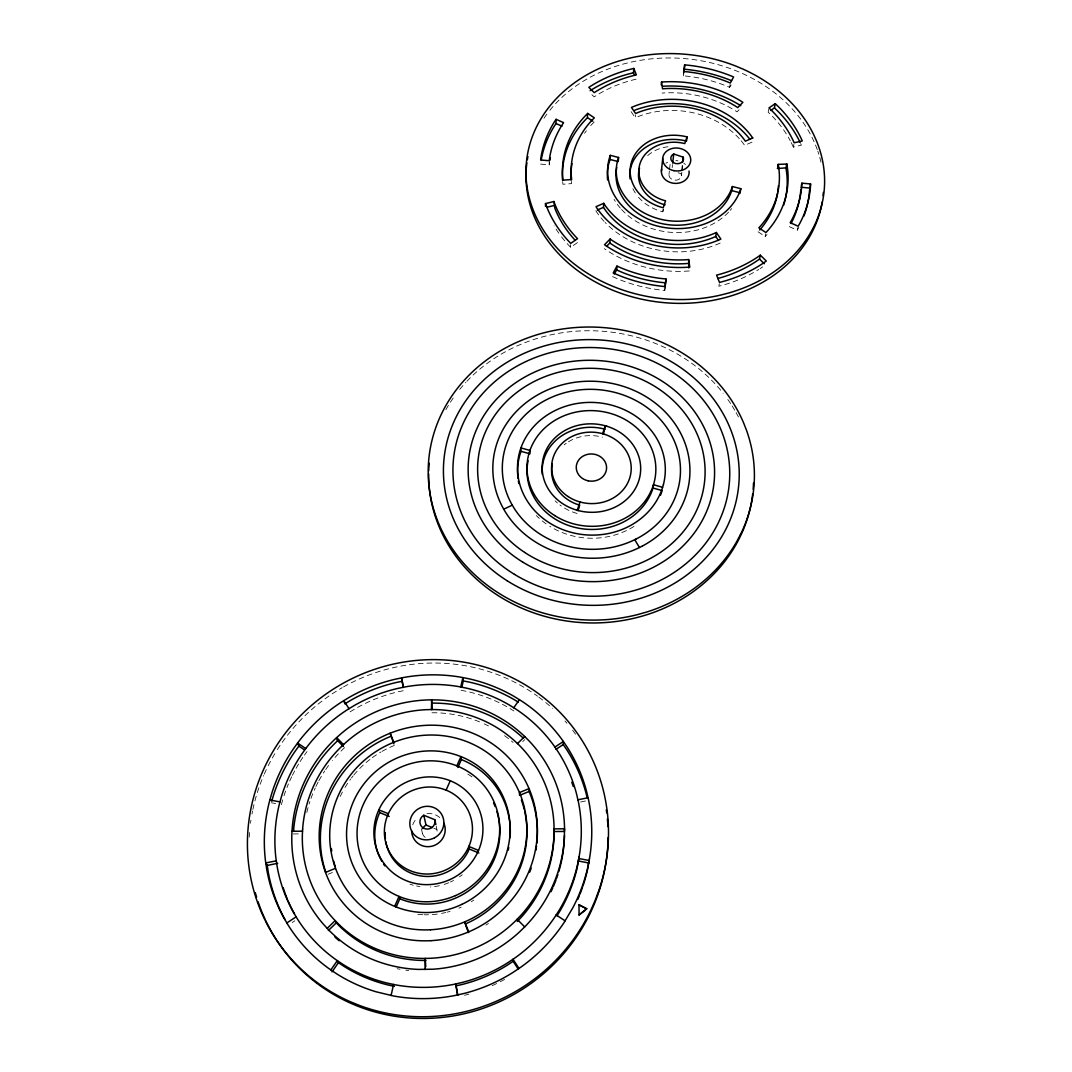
<?xml version="1.0" encoding="UTF-8"?>
<svg xmlns="http://www.w3.org/2000/svg" width="1072" height="1072" viewBox="0 0 1072 1072"><rect width="100%" height="100%" fill="white"/><g stroke="black" fill="none" stroke-linecap="round" stroke-linejoin="round"><path stroke-width="0.75" stroke-dasharray="5 3.75" d="M540.636 164.123L549.212 164.887L549.226 162.127M577.419 242.634L570.585 247.297L570.666 244.671M739.318 138.677A81.405 66.853 5.4 0 0 638.269 116.5L635.254 117.746L635.482 114.932M612.568 276.616L612.943 276.79A135.139 111.032 5.4 0 0 664.466 290.391L665.149 287.39M731.104 84.983L729.643 87.355L727.392 86.376A126.469 103.904 5.4 0 0 685.933 76.072L683.454 75.871L683.735 72.534M638.537 197.275A45.024 36.971 5.4 0 0 662.777 211.787L663.072 209.107M668.995 174.321L669.357 170.997M669.544 169.336L670.295 162.689M672.171 167.634L672.519 164.606M683.454 75.871L683.775 72.976M664.881 290.432L665.189 287.872M681.631 170.488L682.234 165.503M681.47 175.62L681.872 172.297M682.087 170.636L682.891 164.003M549.212 164.887L549.668 161.51M729.643 87.355L730.086 84.487M719.299 283.705L718.856 286.251L724.002 284.871A135.139 111.032 5.4 0 0 758.802 269.407M768.691 109.357L768.168 112.185L771.384 115.28A126.469 103.904 5.4 0 1 790.319 140.861M758.051 231.793L765.127 236.523L765.663 233.884M800.65 143.554L801.333 145.149L793.334 147.105L793.923 144.318M789.287 226.661L797.26 230.185L797.876 227.545M281.373 804.683L283.021 798.787M662.777 211.787L663.702 209.013M797.26 230.185L798.814 227.438M304.448 755.144L307.034 751.566M765.127 236.523L767.043 234.433M739.117 109.746L737.08 111.836L734.95 110.456A103.93 85.371 5.4 0 0 664.761 92.902L662.148 93.09M594.156 122.074L592.468 123.736A103.93 85.371 5.4 0 0 589.319 127.206M522.747 741.61L524.811 739.6M344.581 747.64L341.177 750.882A126.576 122.463 -35.4 0 0 332.467 760.49M292.2 922.536L294.84 920.808M350.048 711.888L355.06 708.833A154.046 149.062 -35.6 0 1 398.261 691.775L403.916 690.596M720.196 243.022L718.575 243.759A90.061 73.968 5.4 0 1 605.144 222.48M458.896 908.185L461.188 907.167M752.008 142.134L744.651 145.363L742.856 142.884A81.405 66.853 5.4 0 0 740.229 139.708M448.806 882.685L447.198 883.355A54.819 53.037 -35 0 1 440.565 885.432M328.112 874.283L332.374 872.528M636.058 79.194L631.488 80.32A126.469 103.904 5.4 0 0 594.183 96.842L589.747 92.728M580.595 802.003L586.357 800.838M689.242 270.961L684.552 271.256A112.6 92.487 5.4 0 1 608.012 251.183L604.3 248.677M432.003 712.786L433.758 712.746A126.576 122.463 -35.4 0 1 482.775 723.238M293.326 833.936L300.817 833.855M271.323 802.767L275.625 803.585M461.148 690.288L466.776 691.4A154.046 149.062 -35.6 0 1 509.066 707.976L513.903 710.964M678.094 172.753L681.216 173.798A6.271 5.146 5.4 0 1 674.114 180.136A6.271 5.146 5.4 0 1 670.214 171.842M433.785 828.187L436.88 829.46A7.504 7.263 -34.6 0 1 436.384 834.23M570.585 247.297L567.222 243.706A135.139 111.032 5.4 0 1 560.602 235.626M631.127 111.662L635.254 117.746M595.818 210.715L596.689 212.095A90.061 73.968 5.4 0 0 604.099 221.381M793.334 147.105L793.267 146.944A126.469 103.904 5.4 0 0 790.948 142.067M421.323 828.656L422.475 833.48M436.197 826.217L436.88 829.46M571.282 181.396L571.55 183.62L562.921 184.263L562.626 181.65M544 118.228A149.021 122.449 5.4 0 1 548.824 111.582M549.856 110.282A149.021 122.449 5.4 0 1 691.855 59.362A149.021 122.449 5.4 0 1 814.867 143.514M815.497 145.028A149.021 122.449 5.4 0 1 817.279 149.611M817.815 151.152A149.021 122.449 5.4 0 1 818.834 154.261M819.758 157.37A149.021 122.449 5.4 0 1 821.313 163.668M665.873 163.279A13.896 11.403 5.3 0 1 667.588 162.234M675.829 160.586A13.896 11.403 5.3 0 1 677.973 160.867M683.842 163.266A13.896 11.403 5.3 0 1 685.437 164.525M635.321 193.014A45.024 36.971 5.4 0 1 632.815 188.471M647.676 155.601A36.368 29.855 5.4 0 1 669.343 146.583M731.667 208.558A67.536 55.463 5.4 0 1 730.166 210.38M728.571 212.135A67.536 55.463 5.4 0 1 621.157 209.053M620.353 208.142A67.536 55.463 5.4 0 1 615.944 202.367M615.301 201.362A67.536 55.463 5.4 0 1 614.068 199.338M584.575 133.29A103.93 85.371 5.4 0 1 586.397 130.811M762.674 266.888A135.139 111.032 5.4 0 1 760.102 268.59M558.86 233.24A135.139 111.032 5.4 0 1 554.09 225.897M445.872 409.705A162.515 146.047 3.4 0 1 455.01 395.501M459.727 389.391A162.515 146.047 3.4 0 1 465.838 382.382M466.896 381.257A162.515 146.047 3.4 0 1 723.144 393.25M727.821 399.481A162.515 146.047 3.4 0 1 731.305 404.626M732.136 405.94A162.515 146.047 3.4 0 1 735.325 411.246M736.089 412.586A162.515 146.047 3.4 0 1 739.667 419.42M564.153 444.867A39.651 35.604 3.4 0 1 566.217 443.272M568.415 441.811A39.651 35.604 3.4 0 1 602.397 437.162M577.098 513.461A49.098 44.086 3.4 0 1 559.865 504.952M557.413 502.969A49.098 44.086 3.4 0 1 555.122 500.852M633.994 526.406A73.646 66.142 3.4 0 1 627.71 529.957M626.41 530.586A73.646 66.142 3.4 0 1 549.762 526.285M546.144 523.886A73.646 66.142 3.4 0 1 536.348 515.578M249.227 837.165A181.557 175.687 -35.8 0 1 249.535 832.502M250.5 823.229A181.557 175.687 -35.8 0 1 250.942 820.16M251.96 814.037A181.557 175.687 -35.8 0 1 252.55 810.981M252.871 809.467A181.557 175.687 -35.8 0 1 263.645 775.552M264.261 774.131A181.557 175.687 -35.8 0 1 267.531 767.123M268.214 765.73A181.557 175.687 -35.8 0 1 276.522 750.923M277.353 749.609A181.557 175.687 -35.8 0 1 342.209 687.675M343.522 686.924A181.557 175.687 -35.8 0 1 537.541 696.197M538.734 697.068A181.557 175.687 -35.8 0 1 544.603 701.597M545.742 702.535A181.557 175.687 -35.8 0 1 552.469 708.351M564.984 721.027A181.557 175.687 -35.8 0 1 566.941 723.278M572.582 730.206A181.557 175.687 -35.8 0 1 576.133 734.99M412.733 824.783A16.951 16.402 -34.4 0 1 417.49 817.882M427.018 813.635A16.951 16.402 -34.4 0 1 440.378 818.097M462.26 874.739A54.819 53.037 -35 0 1 459.473 876.829M453.536 880.474A54.819 53.037 -35 0 1 450.414 882.015M439.44 885.7A54.819 53.037 -35 0 1 430.301 886.959M419.969 886.557A54.819 53.037 -35 0 1 416.593 885.981M413.256 885.191A54.819 53.037 -35 0 1 409.986 884.199M473.717 900.118A82.236 79.569 -35.1 0 1 471.278 901.726M450.079 911.347A82.236 79.569 -35.1 0 1 447.265 912.138M445.845 912.486A82.236 79.569 -35.1 0 1 441.57 913.398M437.269 914.081A82.236 79.569 -35.1 0 1 424.231 914.764M422.797 914.724A82.236 79.569 -35.1 0 1 415.601 914.081M467.807 774.091A71.69 69.358 -35.1 0 1 473.194 777.776M488.417 923.461A109.679 106.115 -35.2 0 1 485.964 925.082M340.186 796.509A99.12 95.904 -35.2 0 1 342.477 791.94M344.983 787.505A99.12 95.904 -35.2 0 1 350.678 779.036M351.442 778.017A99.12 95.904 -35.2 0 1 353.023 776.007M353.827 775.029A99.12 95.904 -35.2 0 1 371.341 758.373M372.359 757.623A99.12 95.904 -35.2 0 1 380.868 752.048M381.967 751.418A99.12 95.904 -35.2 0 1 394.536 745.362M306.82 812.469A126.576 122.463 -35.4 0 1 309.888 801.521M310.947 798.452A126.576 122.463 -35.4 0 1 315.262 787.933M315.945 786.459A126.576 122.463 -35.4 0 1 318.143 782.104M318.907 780.671A126.576 122.463 -35.4 0 1 324.762 770.929M325.674 769.589A126.576 122.463 -35.4 0 1 330.444 763.023M484.209 723.881A126.576 122.463 -35.4 0 1 488.457 725.918M504.523 735.66A126.576 122.463 -35.4 0 1 513.113 742.467M283.973 795.772A154.046 149.062 -35.6 0 1 288.422 783.954M289.681 781.059A154.046 149.062 -35.6 0 1 291.691 776.758M292.375 775.351A154.046 149.062 -35.6 0 1 295.309 769.75M296.073 768.369A154.046 149.062 -35.6 0 1 299.276 762.942M300.106 761.602A154.046 149.062 -35.6 0 1 303.577 756.336M408.7 970.562A137.136 132.687 -35.4 0 1 405.806 970.2M400.03 969.262A137.136 132.687 -35.4 0 1 397.163 968.713M504.59 979.433A164.632 159.299 -35.6 0 1 497.998 982.89M496.671 983.547A164.632 159.299 -35.6 0 1 489.904 986.642M468.879 994.133A164.632 159.299 -35.6 0 1 464.565 995.285M425.209 837.366A7.504 7.263 -34.6 0 1 422.328 830.264"/><path stroke-width="1.5" d="M545.487 206.266L545.501 203.573L553.916 201.523L554.894 204.256A126.925 104.145 5.4 0 0 576.374 237.502L577.553 238.681L570.693 243.357L567.316 239.766A135.621 111.287 5.4 0 1 546.077 205.234L545.501 203.573M575.235 240.369A126.469 103.904 5.4 0 1 554.84 208.29L553.916 201.523M541.253 159.835A135.139 111.032 5.4 0 1 554.304 126.121L556.02 123.535L556.073 119.314L563.591 122.637L563.108 123.334A126.925 104.145 5.4 0 0 549.695 157.37L549.239 160.746L540.636 159.983L541.025 157.008A135.621 111.287 5.4 0 1 554.358 121.9L556.073 119.314M425.745 966.73L425.262 958.395L424.994 969.503M432.083 709.557L431.668 699.869L431.426 709.584M801.896 183.178L801.869 183.995A126.925 104.145 5.4 0 1 791.953 219.559L790.198 222.681L798.184 226.219L799.752 223.472A135.621 111.287 5.4 0 0 810.432 186.984L810.579 183.955L801.896 183.178L801.28 185.898M553.983 831.537L554.05 828.884L564.542 828.79L564.421 831.443L553.983 831.537L554.023 833.641A126.576 122.463 -35.4 0 1 520.63 917.954L517.24 921.478M562.505 180.083A112.6 92.487 5.4 0 1 587.309 117.853L587.697 113.391L594.344 117.84L592.655 119.515A104.306 85.559 5.3 0 0 571.403 177.295L571.671 179.533L563.001 180.176L562.706 177.55A113.002 92.701 5.3 0 1 587.469 113.619L587.697 113.391M587.108 797.528L586.397 794.499A164.632 159.299 -35.6 0 0 566.673 749.609L563.229 744.571L563.349 741.516L554.894 747.063M810.579 183.955L809.467 191.044A135.139 111.032 5.4 0 1 803.906 216.102M716.391 232.503L715.748 236.47L712.666 237.81A81.405 66.853 5.4 0 1 605.211 209.924L603.482 207.352L603.71 203.318L596.019 206.695L596.89 208.075A90.383 74.142 5.3 0 0 719.232 239.82L720.853 239.083L716.391 232.503L713.295 233.857A81.686 67.013 5.3 0 1 605.439 205.904L603.71 203.318M607.61 179.935A67.536 55.463 5.4 0 1 609.767 160.264L610.303 155.346L618.584 157.463A59.094 48.468 5.3 0 0 659.695 219.01A59.094 48.468 5.3 0 0 732.39 186.541L740.819 188.685L740.337 191.392M606.524 246.399L609.847 242.969L610.102 239.016L612.273 240.53A104.306 85.559 5.3 0 0 685.866 259.772L688.639 259.558L689.792 267.089L685.088 267.384A113.002 92.701 5.3 0 1 608.266 247.243L604.541 244.751L610.102 239.016M618.397 160.224L618.584 157.463M603.442 433.999L605.265 425.798L602.638 433.731M614.216 273.963L616.681 269.97L616.963 266.097L622.296 268.415A126.925 104.145 5.4 0 0 660.071 278.358L666.007 279.001L664.921 286.572A135.621 111.287 5.4 0 1 613.211 272.931L616.963 266.097M634.503 75.335L633.485 72.762L633.807 68.434L628.916 69.64A135.621 111.287 5.4 0 0 590.35 86.363L588.836 87.381L594.223 92.648A126.925 104.145 5.4 0 1 631.81 76.005L636.379 74.879L633.807 68.434M293.554 831.229L293.875 827.182A137.136 132.687 -35.4 0 1 337.224 741.114L336.621 737.63L343.549 744.598M556.917 915.863L559.37 911.991A154.046 149.062 -35.6 0 0 577.339 867.114L578.759 858.525L589.118 860.494L587.577 869.486A164.632 159.299 -35.6 0 1 582.954 886.021M665.149 287.39L666.007 279.001M683.735 72.534L684.914 64.896A135.621 111.287 5.4 0 1 733.61 76.97L730.3 83.053L728.035 82.075A126.925 104.145 5.4 0 0 686.442 71.744L683.949 71.543L684.526 64.869M579.027 904.835L586.652 908.748L579.027 904.835L579.027 914.952L585.339 910.155M579.027 914.952L586.652 908.748M661.263 84.916L661.531 82.048L663.233 81.914A113.002 92.701 5.3 0 1 741.489 101.438L742.869 102.349L737.764 107.589L735.633 106.208A104.306 85.559 5.3 0 0 665.189 88.614L662.563 88.802L661.531 82.048M661.397 171.051L662.71 158.562M672.693 163.091L673.725 154.006L683.253 157.195L682.65 162.18M687.031 136.921L684.794 143.581A36.488 29.936 5.3 0 0 640.118 163.239A36.488 29.936 5.3 0 0 665.551 200.812L663.22 207.767A45.185 37.051 5.3 0 1 631.555 161.818A45.185 37.051 5.3 0 1 685.611 136.559L687.031 136.921L686.522 141.102L685.102 140.74A45.024 36.971 5.4 0 0 630.055 178.863M528.054 460.786A64.213 57.66 3.4 0 0 576.843 527.826A64.213 57.66 3.4 0 0 653.022 488.028L653.464 484.745L662.603 487.291M688.787 267.96L688.639 259.558M616.708 167.46A58.88 48.347 5.4 0 0 662.844 223.82A58.88 48.347 5.4 0 0 731.707 190.602L732.39 186.541M770.674 110.47L774.426 107.897L775.244 103.649L778.687 106.959A135.621 111.287 5.4 0 1 801.575 139.387L802.258 140.968L794.164 142.777A126.925 104.145 5.4 0 0 772.188 111.032L768.959 107.937L775.244 103.649M777.629 167.138L778.192 164.391L786.835 164.043A113.002 92.701 5.3 0 1 767.86 230.467L765.944 232.57L758.842 227.827L760.504 226.045A104.306 85.559 5.3 0 0 778.594 166.616L778.192 164.391M717.691 278.532A126.469 103.904 5.4 0 0 756.939 260.885L759.512 259.062L760.316 255.163L766.292 261.019L764.765 262.144A135.621 111.287 5.4 0 1 724.672 281.038L719.513 282.418L716.578 275.102L718.334 274.687A126.925 104.145 5.4 0 0 757.743 256.985L760.316 255.163M783.659 205.114A112.6 92.487 5.4 0 0 785.95 168.17L786.768 163.761M391.092 995.473L393.585 984.444M460.732 687.005L462.863 677.584L463.265 680.921L461.858 687.165M271.765 801.199L273.092 796.483A164.632 159.299 -35.6 0 1 295.148 751.204L298.86 746.125L297.587 743.07L305.801 748.537M740.819 188.685L740.578 189.503A67.777 55.597 5.3 0 1 657.391 226.045A67.777 55.597 5.3 0 1 610.008 156.123L610.303 155.346M739.854 193.563L740.095 192.759L731.707 190.602M577.245 510.259L579.992 501.964M578.009 510.701L579.389 506.574M521.032 451.325L529.97 453.804L529.93 450.428L520.952 447.935L520.684 452.25A73.646 66.142 3.4 0 0 518.004 478.3M478.541 850.418L468.839 846.465L468.625 850.458A44.274 42.826 -35 0 1 447.118 872.032L444.25 873.278A44.274 42.826 -35 0 1 385.813 841.627M394.657 906.363L399.052 896.42L399.829 898.751L396.077 907.234M446.113 790.144L450.253 780.764M456.86 765.85L460.96 756.604L461.375 759.592L457.878 767.485M330.846 969.905L337.318 960.633L338.444 962.643L343.469 966.033A154.046 149.062 -35.6 0 0 388.359 985.047L394.402 986.334M513.756 707.775L519.397 699.681M332.012 971.862L338.444 962.643M328.354 930.55L336.3 922.831L335.174 920.62L327.174 928.379M517.468 743.579L524.731 736.531M518.982 968.418L512.992 959.252L513.153 961.276L507.954 964.76A154.046 149.062 -35.6 0 1 462.206 984.458L456.123 985.838L457.784 995.205M286.854 922.938L296.14 916.841M556.02 749.301L563.229 744.571M344.809 703.889L350.155 700.632A164.632 159.299 -35.6 0 1 396.238 682.489L402.268 681.243L401.544 677.919L403.206 687.313M503.76 509.187L512.282 505.126M597.345 210.045L603.482 207.352M325.526 872.42L335.523 868.293M529.099 791.458L519.572 795.37L519.464 792.556L529.045 788.617L529.099 791.458A109.679 106.115 -35.2 0 1 536.817 843.195M633.485 72.762L628.621 73.968A135.139 111.032 5.4 0 0 590.176 90.664M546.881 207.271L553.862 205.569M276.295 860.803L265.776 862.933L267.263 865.426L268.188 871.71A164.632 159.299 -35.6 0 0 285.018 919.615M577.915 799.806L588.059 797.756M267.263 865.426L277.728 863.308M688.09 263.444L685.343 263.658A103.93 85.371 5.4 0 1 612.018 244.47L609.847 242.969M777.347 168.505L785.897 167.889M425.906 960.418L424.03 960.458A126.576 122.463 -35.4 0 1 339.61 926.235L336.3 922.831M291.999 831.282L302.532 831.189M432.23 703.098L438.488 703.192A137.136 132.687 -35.4 0 1 523.404 738.26M684.03 69.211L684.418 69.238A135.139 111.032 5.4 0 1 731.519 80.681M800.958 187.252L809.615 188.029M665.538 282.847L659.628 282.204A126.469 103.904 5.4 0 1 622.001 272.288L616.681 269.97M269.876 799.98L279.98 801.896M578.545 861.03L588.85 862.987M463.265 680.921L469.255 682.1A164.632 159.299 -35.6 0 1 514.359 699.735L518.218 702.12M610.062 159.487L618.303 161.591M605.01 429.256L603.482 428.827A49.098 44.086 3.4 0 0 542.298 474.333M653.022 488.028L662.134 490.561M461.375 759.592L461.911 759.793A82.236 79.569 -35.1 0 1 510.098 837.647M434.843 819.732A7.651 7.397 -32.8 0 1 429.859 828.656A7.651 7.397 -32.8 0 1 420.532 824.864A7.651 7.397 -32.8 0 1 423.775 815.243L434.843 819.732L435.862 824.596M423.775 815.243L426.026 825.038L432.23 827.557M388.359 813.728L378.831 809.856L379.702 812.589A54.819 53.037 -35 0 0 381.766 861.218M379.702 812.589L389.176 816.449M469.228 849.037L478.862 852.964M556.02 123.535L562.009 126.188M556.18 914.925L565.132 920.875M298.86 746.125L304.314 749.743M587.536 117.639L592.829 121.19M774.426 107.897L777.857 111.193A135.139 111.032 5.4 0 1 800.06 142.308M759.512 259.062L764.282 263.739M517.119 919.253L524.704 926.891M337.68 740.698L343.429 746.487M715.748 236.47L718.414 240.396M349.043 708.686L343.79 700.646L344.46 702.803M513.153 961.276L518.258 969.088M634.731 539.672L639.435 547.511M393.759 742.306L390.154 733.208L393.933 743.847M468.705 931.849L464.739 921.84L465.154 924.037A99.12 95.904 -35.2 0 0 524.65 811.209M465.717 925.471L468.531 932.586M456.123 985.838L455.654 983.935L457.597 994.923M402.268 681.243L403.367 687.487M822.184 202.059A149.021 122.449 5.4 0 1 656.466 301.795A149.021 122.449 5.4 0 1 526.861 162.904M527.344 159.741A149.021 122.449 5.4 0 1 527.906 156.606M823.336 192.464A149.021 122.449 5.4 0 1 823.055 195.68M689.041 171.038A13.896 11.403 5.3 0 1 672.519 183.084L670.429 182.535A13.896 11.403 5.3 0 1 661.665 169.282M665.109 204.846A36.368 29.855 5.4 0 1 639.528 168.103M634.852 110.148A90.061 73.968 5.4 0 1 749.757 139.092M778.446 185.63A103.93 85.371 5.4 0 1 777.83 191.566M777.602 193.054A103.93 85.371 5.4 0 1 759.7 230.011M571.175 179.895A103.93 85.371 5.4 0 1 571.966 163.56M662.818 86.229A112.6 92.487 5.4 0 1 740.779 105.699M800.851 189.382A126.469 103.904 5.4 0 1 791.042 223.552M549.896 160.224A126.469 103.904 5.4 0 1 550.392 157.664M683.253 157.195A6.365 5.199 5.3 0 1 679.554 163.4A6.365 5.199 5.3 0 1 671.528 160.72A6.365 5.199 5.3 0 1 673.725 154.006M752.705 493.817A162.515 146.047 3.4 0 1 582.083 622.618A162.515 146.047 3.4 0 1 428.653 473.864M428.706 470.809A162.515 146.047 3.4 0 1 429.175 463.184M753.495 483.11A162.515 146.047 3.4 0 1 753.147 489.234M579.845 505.193A39.651 35.604 3.4 0 1 552.321 463.895M661.853 491.525A73.646 66.142 3.4 0 1 660.473 495.291M518.861 483.539A73.646 66.142 3.4 0 1 518.366 480.926M606.296 809.869A181.557 175.687 -35.8 0 1 606.712 812.911M607.382 819.008A181.557 175.687 -35.8 0 1 607.931 826.686M608.119 837.5A181.557 175.687 -35.8 0 1 466.119 1013.295A181.557 175.687 -35.8 0 1 265.668 920.54M264.998 919.119A181.557 175.687 -35.8 0 1 258.03 901.659M256.597 897.197A181.557 175.687 -35.8 0 1 255.283 892.695M443.875 823.122A16.951 16.402 -34.4 0 1 435.956 844.682L434.013 845.567A16.951 16.402 -34.4 0 1 411.661 830.921M564.462 835.557A137.859 133.343 -34.9 0 1 525.159 926.436L519.88 931.595A137.859 133.343 -34.9 0 1 433.021 969.222L418.254 969.41A137.859 133.343 -34.9 0 1 327.603 928.834L322.806 923.528A137.859 133.343 -34.9 0 1 291.973 831.564L292.549 824.515A137.859 133.343 -34.9 0 1 336.152 738.045L341.419 733.369A137.859 133.343 -34.9 0 1 431.065 699.855L437.966 699.962A137.859 133.343 -34.9 0 1 524.302 736.116L529.112 740.94A137.859 133.343 -34.9 0 1 564.542 828.509L564.341 838.183A137.136 132.687 -35.4 0 1 558.753 871.67M385.411 838.639A44.274 42.826 -35 0 1 385.25 832.596M384.848 865.895A54.819 53.037 -35 0 1 383.548 864.072M508.771 847.443A82.236 79.569 -35.1 0 1 508.182 850.217M493.535 802.915A71.69 69.358 -35.1 0 1 495.09 806.533M496.845 811.491A71.69 69.358 -35.1 0 1 497.569 814.023M497.904 815.296A71.69 69.358 -35.1 0 1 455.962 897.947L452.103 899.502A71.69 69.358 -35.1 0 1 399.829 898.751M521.394 800.02A99.12 95.904 -35.2 0 1 524.275 809.574M335.013 865.948A99.12 95.904 -35.2 0 1 333.647 861.057M331.717 851.088A99.12 95.904 -35.2 0 1 331.409 848.555M536.482 846.009A109.679 106.115 -35.2 0 1 535.866 850.203M531.216 868.092A109.679 106.115 -35.2 0 1 529.715 872.112M325.754 872.206A109.679 106.115 -35.2 0 1 390.945 736.29M557.909 874.39A137.136 132.687 -35.4 0 1 556.529 878.464M556.033 879.817A137.136 132.687 -35.4 0 1 553.366 886.49M552.79 887.817A137.136 132.687 -35.4 0 1 550.981 891.743M339.181 940.774A137.136 132.687 -35.4 0 1 334.879 937.008M582.485 887.375A164.632 159.299 -35.6 0 1 579.965 894.128M579.429 895.468A164.632 159.299 -35.6 0 1 577.754 899.462M571.765 782.198A154.046 149.062 -35.6 0 1 573.319 786.553M294.452 913.934A154.046 149.062 -35.6 0 1 288.154 901.056M287.537 899.596A154.046 149.062 -35.6 0 1 283.169 887.656M422.797 828.696A7.504 7.263 -34.6 0 1 426.026 825.038M302.626 829.071L302.331 835.597A127.246 123.066 -34.8 0 0 333.901 919.307L338.497 924.037A127.246 123.066 -34.8 0 0 423.386 958.435L430.18 958.301A127.246 123.066 -34.8 0 0 470.152 949.966L476.491 947.367A127.246 123.066 -34.8 0 0 515.806 920.62L520.523 915.716A127.246 123.066 -34.8 0 0 554.09 831.001L553.969 824.502A127.246 123.066 -34.8 0 0 518.741 744.772L514.158 740.457A127.246 123.066 -34.8 0 0 433.195 709.557L426.817 709.664A127.246 123.066 -34.8 0 0 344.849 743.365L340.119 747.854A127.246 123.066 -34.8 0 0 302.626 829.071M589.493 858.605L587.831 867.02A165.49 160.076 -35.1 0 1 572.904 907.636L563.952 922.737A165.49 160.076 -35.1 0 1 520.831 967.172L513.394 972.17A165.49 160.076 -35.1 0 1 464.136 993.449L455.386 995.419A165.49 160.076 -35.1 0 1 393.25 995.928L376.044 991.774A165.49 160.076 -35.1 0 1 336.26 973.564L329.037 968.673A165.49 160.076 -35.1 0 1 287.939 924.788L283.611 917.391A165.49 160.076 -35.1 0 1 266.714 869.245L265.467 860.829A165.49 160.076 -35.1 0 1 269.367 801.816L271.672 793.655A165.49 160.076 -35.1 0 1 293.862 748.189L298.833 741.355A165.49 160.076 -35.1 0 1 342.008 701.731L349.164 697.39A165.49 160.076 -35.1 0 1 395.488 679.166L403.595 677.491A165.49 160.076 -35.1 0 1 460.866 677.196L468.879 678.777A165.49 160.076 -35.1 0 1 514.225 696.492L521.139 700.753A165.49 160.076 -35.1 0 1 562.197 739.827L566.807 746.581A165.49 160.076 -35.1 0 1 586.639 791.685L588.528 799.792A165.49 160.076 -35.1 0 1 589.493 858.605M579.108 856.756L577.54 864.622A154.864 149.785 -35 0 1 559.477 909.726L555.082 916.667A154.864 149.785 -35 0 1 514.721 958.1L507.766 962.75A154.864 149.785 -35 0 1 461.764 982.568L453.59 984.404A154.864 149.785 -35 0 1 395.595 984.873L387.515 983.158A154.864 149.785 -35 0 1 342.37 964.036L335.63 959.48A154.864 149.785 -35 0 1 297.158 918.57L293.098 911.669A154.864 149.785 -35 0 1 277.179 866.712L276 858.833A154.864 149.785 -35 0 1 279.497 803.611L281.641 795.973A154.864 149.785 -35 0 1 302.317 753.335L306.967 746.929A154.864 149.785 -35 0 1 347.382 709.704L354.082 705.617A154.864 149.785 -35 0 1 397.524 688.479L405.136 686.911A154.864 149.785 -35 0 1 458.87 686.629L466.387 688.117A154.864 149.785 -35 0 1 508.905 704.773L515.391 708.78A154.864 149.785 -35 0 1 553.809 745.482L558.123 751.82A154.864 149.785 -35 0 1 576.602 794.111L578.357 801.722A154.864 149.785 -35 0 1 579.108 856.756M663.447 484.41L662.322 488.256A73.941 66.343 3.4 0 1 570.371 532.127A73.941 66.343 3.4 0 1 520.603 448.86L521.997 445.135A73.941 66.343 3.4 0 1 612.407 405.377A73.941 66.343 3.4 0 1 663.447 484.41M598.819 890.537L595.483 899.529A182.508 176.545 -35.3 0 1 359.803 1005.563L350.772 1001.918A182.508 176.545 -35.3 0 1 261.689 773.783A182.508 176.545 -35.3 0 1 491.365 669.116L499.766 672.211A182.508 176.545 -35.3 0 1 598.819 890.537M469.456 845.058L468.223 847.885A44.501 43.041 -34.5 0 1 446.609 869.566L443.728 870.826A44.501 43.041 -34.5 0 1 396.694 861.674A44.501 43.041 -34.5 0 1 387.729 815.122L389.002 812.335A44.501 43.041 -34.5 0 1 446.26 790.198A44.501 43.041 -34.5 0 1 469.456 845.058M740.162 535.156L736.41 542.151A163.158 146.475 3.4 0 1 645.853 612.286L637.411 614.645A163.158 146.475 3.4 0 1 428.693 460.357A163.158 146.475 3.4 0 1 660.968 341.874L668.312 345.291A163.158 146.475 3.4 0 1 743.633 422.958L746.447 430.127A163.158 146.475 3.4 0 1 740.162 535.156M812.656 228.952L809.347 234.795A149.557 122.731 5.4 0 1 728.035 293.179L720.384 295.135A149.557 122.731 5.4 0 1 526.191 165.008A149.557 122.731 5.4 0 1 736.37 66.303L743.191 69.198A149.557 122.731 5.4 0 1 813.769 134.817L816.475 140.861A149.557 122.731 5.4 0 1 812.656 228.952M642.423 546.023L637.639 548.408A98.597 88.48 3.4 0 1 504.684 510.835L502.232 506.44A98.597 88.48 3.4 0 1 546.291 390.503A98.597 88.48 3.4 0 1 677.41 427.527A98.597 88.48 3.4 0 1 642.423 546.023M635.87 539.136L631.301 541.293A89.11 79.958 3.4 0 1 514.104 508.208L511.679 504.108A89.11 79.958 3.4 0 1 550.03 397.993A89.11 79.958 3.4 0 1 669.451 431.681A89.11 79.958 3.4 0 1 635.87 539.136M434.468 837.848L432.485 838.733A17.192 16.603 -33.1 0 1 410 821.206A17.192 16.603 -33.1 0 1 436.8 809.172A17.192 16.603 -33.1 0 1 434.468 837.848M461.898 904.366L457.878 906.148A82.678 79.958 -34.6 0 1 398.101 907.716L394.094 906.135A82.678 79.958 -34.6 0 1 352.969 802.647A82.678 79.958 -34.6 0 1 457.623 755.358L461.496 756.819A82.678 79.958 -34.6 0 1 510.151 828.964A82.678 79.958 -34.6 0 1 461.898 904.366M752.758 137.953L745.375 141.196L743.566 138.717A81.686 67.013 5.3 0 0 638.604 112.265L635.589 113.511L631.448 107.414L635.173 105.9A90.383 74.142 5.3 0 1 750.507 134.911L752.758 137.953M449.918 879.603L446.689 880.943A55.101 53.292 -34.5 0 1 374.57 823.845A55.101 53.292 -34.5 0 1 461.952 787.29A55.101 53.292 -34.5 0 1 449.918 879.603M455.493 895.602L451.62 897.17A72.065 69.693 -34.6 0 1 358.102 821.407A72.065 69.693 -34.6 0 1 473.007 775.002A72.065 69.693 -34.6 0 1 455.493 895.602M673.966 170.676L671.836 170.113A14.057 11.484 5.3 0 1 667.213 150.737A14.057 11.484 5.3 0 1 690.234 156.807A14.057 11.484 5.3 0 1 673.966 170.676M606.806 426.227L603.724 425.383A49.285 44.22 3.4 0 0 543.665 478.434A49.285 44.22 3.4 0 0 625.043 500.785A49.285 44.22 3.4 0 0 606.806 426.227M588.126 480.805L585.835 480.149A15.169 13.601 3.4 0 1 581.399 457.235A15.169 13.601 3.4 0 1 606.109 464.35A15.169 13.601 3.4 0 1 588.126 480.805M568.053 496.524A39.811 35.711 3.4 0 0 631.006 472.028A39.811 35.711 3.4 0 0 575.195 435.058A39.811 35.711 3.4 0 0 568.053 496.524M554.639 515.538A64.454 57.834 3.4 0 0 655.622 474.025A64.454 57.834 3.4 0 0 563.966 415.802A64.454 57.834 3.4 0 0 554.639 515.538M524.704 552.442A113.779 102.108 3.4 0 0 704.505 482.226A113.779 102.108 3.4 0 0 544.884 376.687A113.779 102.108 3.4 0 0 524.704 552.442M522.56 561.983A123.267 110.63 3.4 0 0 714.287 479.988A123.267 110.63 3.4 0 0 537.219 370.925A123.267 110.63 3.4 0 0 522.56 561.983M514.506 574.391A138.462 124.285 3.4 0 0 729.456 481.529A138.462 124.285 3.4 0 0 530.05 359.683A138.462 124.285 3.4 0 0 514.506 574.391M507.136 580.756A147.963 132.821 3.4 0 0 738.729 485.053A147.963 132.821 3.4 0 0 528.094 351.643A147.963 132.821 3.4 0 0 507.136 580.756M430.931 940.667A110.255 106.637 -34.7 0 0 521.381 773.984A110.255 106.637 -34.7 0 0 332.481 784.382A110.255 106.637 -34.7 0 0 430.931 940.667M430.488 929.772A99.642 96.373 -34.7 0 0 512.563 779.304A99.642 96.373 -34.7 0 0 341.834 788.322A99.642 96.373 -34.7 0 0 430.488 929.772"/></g></svg>
